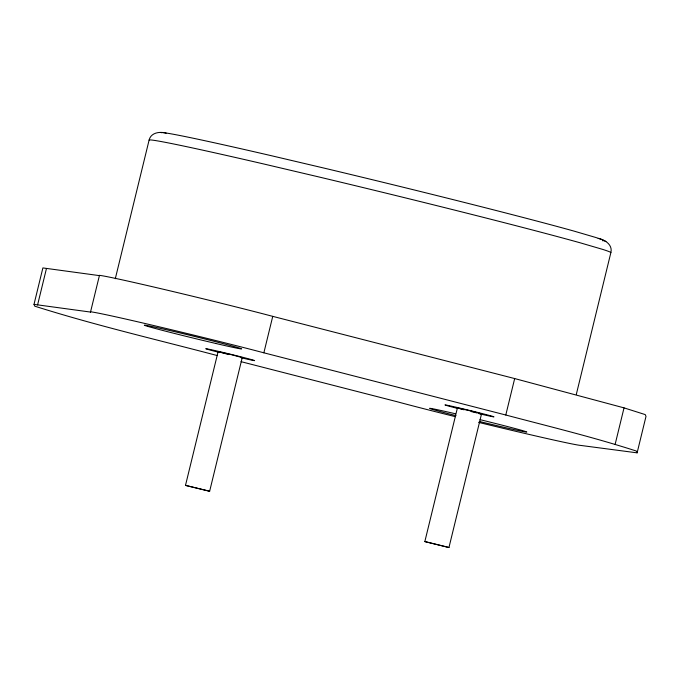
<?xml version="1.0" encoding="UTF-8"?>
<svg xmlns="http://www.w3.org/2000/svg" width="680" height="680" viewBox="0 0 680 680"><rect width="100%" height="100%" fill="white"/><g stroke="black" fill="none" stroke-linecap="round" stroke-linejoin="round"><path stroke-width="1.02" d="M576.334 394.306L610.869 252.62C612.875 244.749 604.86 239.624 598.162 238.4M34 304.376L42.883 267.928L99.399 275.621L90.508 312.069L34 304.376L34.739 306.17C94.903 325.227 156.451 339.515 217.439 355.606M37.578 304.963L46.461 268.515M115.302 278.724L149.099 140.114C150.832 132.566 159.792 131.299 166.158 133.144M185.512 485.316L218.093 351.671L231.633 354.756L242.225 357.612L209.644 491.258L185.546 485.392L209.644 491.258M478.644 422.399A106.318 2.04 13.7 0 0 580.72 445.425L637.117 452.846L636.378 451.052C593.394 437.172 549.448 426.538 505.792 415.012L263.865 352.809L272.748 316.361L263.925 314.041A106.318 2.04 13.7 0 0 99.28 275.341L99.399 275.621M424.839 541.569L457.419 407.923L470.96 411.009L481.542 413.865L448.962 547.51L424.839 541.569L448.962 547.51M505.792 415.012L514.675 378.565L272.748 316.361M615.145 444.32L624.027 407.873L514.675 378.565M637.117 452.846L646 416.389L645.26 414.604L624.027 407.873M241.425 357.484L242.225 357.612M481.542 413.865L479.196 413.406M476.969 412.913L471.18 411.553M228.684 354.526L218.093 351.671M462.179 409.309L464.015 409.776M241.018 361.658L396.831 401.659A106.318 2.04 13.7 0 0 455.43 416.695M263.865 352.809L255.042 350.489A106.318 2.04 13.7 0 0 90.397 311.788L90.508 312.069M459.91 408.714L461.423 409.113M458.303 408.263L457.419 407.923M603.44 240.507L605.897 241.459M480.004 419.645A50.031 0.96 13.7 0 1 525.581 431.519A50.031 0.96 13.7 0 1 500.905 426.598L489.013 423.793A50.031 0.96 13.7 0 1 479.298 421.447M456.008 415.667A50.031 0.96 13.7 0 1 429.582 408.349A50.031 0.96 13.7 0 1 455.473 413.78M457.529 408.408A25.015 0.476 13.7 0 1 451.41 406.155A25.015 0.476 13.7 0 1 489.26 415.421A25.015 0.476 13.7 0 1 478.992 413.661M219.903 352.589A25.015 0.476 13.7 0 1 210.868 349.639A25.015 0.476 13.7 0 1 248.769 358.861A25.015 0.476 13.7 0 1 241.383 357.816M149.099 140.114A237.651 4.564 13.7 0 1 264.154 164.076L319.796 177.166A237.651 4.564 13.7 0 1 579.717 242.675L602.888 249.458A237.651 4.564 13.7 0 1 610.869 252.62M161.27 132.779A227.553 4.369 13.7 0 1 271.439 155.728L324.717 168.257A227.553 4.369 13.7 0 1 573.606 230.987L595.79 237.481A227.553 4.369 13.7 0 1 602.42 240.703M215.645 343.442L203.745 340.629A50.031 0.96 13.7 0 1 145.401 325.244A50.031 0.96 13.7 0 1 222.267 343.392A50.031 0.96 13.7 0 1 215.645 343.442"/></g></svg>
